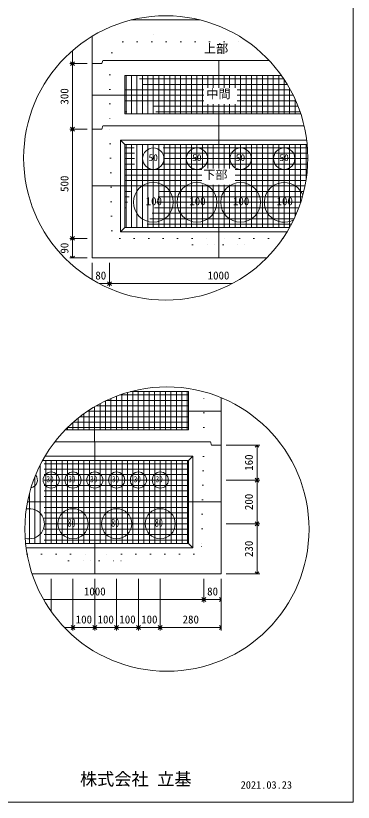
# Model space of a CAD drawing. Units: millimetres, scale not verified. Extents: x -6420 to 6420, y -3033 to 3033.
# Drawn here: x -3826 to -2340, y -2667 to 790 of the extents above; entities that cross this region are included whole.
import ezdxf
from ezdxf.enums import TextEntityAlignment as Align

# ---------------------------------------------------------------- set-up
doc = ezdxf.new("R2010")
doc.units = ezdxf.units.MM
doc.header["$LTSCALE"] = 20
for name, pattern in [('DASHED1', [1.8, 1.2, -0.6]), ('USER2', [50.8, 31.75, -6.35, 6.35, -6.35]), ('USER5', [3.185, 0.01, -3.175])]:
    doc.linetypes.add(name, pattern=pattern)
for name, color, linetype, lineweight in [('0-2_waku', 7, 'Continuous', 18), ('0-3_gaikei', 7, 'Continuous', 18), ('0-4_kakure', 7, 'DASHED1', 5), ('0-5_sunpou', 7, 'Continuous', 5), ('0-7_hole', 7, 'Continuous', 18), ('0-8_uchigawa', 6, 'Continuous', 18), ('0-D_文字１', 7, 'Continuous', 18), ('0-E_コア部分\u3000寸法補助線3', 150, 'USER2', 18), ('0-F_コア部分\u3000寸法補助線2', 150, 'USER2', 18), ('1-0_コア部分\u3000中心補助線', 1, 'Continuous', 18), ('1-1_コア部分\u3000寸法補助線', 7, 'USER2', 5), ('1-2_uchigawa2', 6, 'USER2', 18)]:
    doc.layers.add(name, color=color, linetype=linetype, lineweight=lineweight)
doc.styles.add('ＭＳ ゴシック', font='')
doc.styles.get('ＭＳ ゴシック').set_extended_font_data('MS Gothic')

# ---------------------------------------------------------------- blocks, each defined once
blk = doc.blocks.new('_Open90')
at = {"layer": '0-5_sunpou'}
blk.add_line((0, 0), (-1, 0), dxfattribs=at)
blk.add_lwpolyline([(-0.5, 0.5), (0, 0), (-0.5, -0.5)], dxfattribs=at)

msp = doc.modelspace()

# ---------------------------------------------------------------- linework, layer by layer
at = {"layer": '0-2_waku'}
for p in [(-2340, 3032.65), (-6420, -2667.35), (-6420, -2667.35), (-6420, -2667.35), (-6420, -2667.35)]:
    msp.add_line(p, (-2340, -2667.35), dxfattribs=at)
at = {"layer": '0-3_gaikei'}
for p, q in [((-3316.99, 771.79), (-3244.93, 771.79)), ((-3316.99, 771.79), (-3244.93, 771.79)), ((-3316.99, 771.79), (-3244.93, 771.79)), ((-3014.2, 771.79), (-3316.99, 771.79)), ((-3316.93, 771.79), (-3014.2, 771.79)), ((-3316.93, 771.79), (-3014.2, 771.79)), ((-3489.73, 579.79), (-3489.73, 699.81)), ((-3441.73, 594.19), (-3446.53, 579.79)), ((-2932.11, 594.19), (-3440.91, 594.19)), ((-2710.81, 594.19), (-2932.93, 594.19)), ((-3489.73, 579.79), (-3489.73, -274.61)), ((-3446.53, 579.79), (-3489.73, 579.79)), ((-3446.53, 579.79), (-3489.73, 579.79)), ((-3446.53, 291.79), (-3489.73, 291.79)), ((-3446.53, 291.79), (-3489.73, 291.79)), ((-3441.73, 306.19), (-3446.53, 291.79)), ((-2932.11, 306.19), (-3440.91, 306.19)), ((-2556.52, 306.19), (-2932.93, 306.19)), ((-3489.73, -274.61), (-2721.32, -274.61)), ((-3489.73, -274.61), (-2721.32, -274.61)), ((-3489.73, -274.61), (-2721.32, -274.61)), ((-2920.8, -1366.06), (-2920.8, -888.79)), ((-2968.8, -1082.86), (-2964, -1097.26)), ((-2920.8, -1097.26), (-2964, -1097.26))]:
    msp.add_line(p, q, dxfattribs=at)
for points in [[(-3753.21, -1663.66), (-2920.8, -1663.66), (-2920.8, -1097.26)], [(-3741.02, -1663.66), (-2920.8, -1663.66), (-2920.8, -1097.26)], [(-2968.8, -1082.86), (-3477.6, -1082.86), (-3653.68, -1082.86)]]:
    msp.add_lwpolyline(points, dxfattribs=at)
at = {"layer": '0-4_kakure', "linetype": 'USER5', "lineweight": 18}
for p, q in [((-3220.93, 771.79), (-3220.93, 787.95)), ((-3220.93, 771.79), (-3220.93, 675.79)), ((-3402.51, 627.79), (-3354.51, 675.79)), ((-3354.51, 675.79), (-2804.81, 675.79)), ((-3402.51, 627.79), (-3412.11, 594.19)), ((-3412.11, 594.19), (-3412.11, 306.19)), ((-3402.21, -154.61), (-3412.11, 306.19)), ((-3402.21, -154.61), (-3367.87, -188.21)), ((-3367.87, -188.21), (-2932.11, -188.21)), ((-3047.31, -217.01), (-3076.11, -188.21)), ((-2649.92, -188.21), (-2932.11, -188.21)), ((-2816.91, -217.01), (-2788.11, -188.21)), ((-3047.31, -217.01), (-2951.31, -217.01)), ((-2951.31, -217.01), (-2947.47, -274.61)), ((-2912.91, -217.01), (-2916.75, -274.61)), ((-2912.91, -217.01), (-2816.91, -217.01)), ((-2997.59, -1082.86), (-2997.59, -862.68)), ((-2997.59, -1082.86), (-3007.5, -1543.66)), ((-3007.5, -1543.66), (-3041.83, -1577.26)), ((-3775.24, -1577.26), (-3477.59, -1577.26)), ((-3592.79, -1606.06), (-3621.59, -1577.26)), ((-3041.83, -1577.26), (-3477.59, -1577.26)), ((-3362.39, -1606.06), (-3333.59, -1577.26)), ((-3592.79, -1606.06), (-3496.79, -1606.06)), ((-3496.79, -1606.06), (-3492.95, -1663.66)), ((-3458.39, -1606.06), (-3462.23, -1663.66)), ((-3458.39, -1606.06), (-3362.39, -1606.06))]:
    msp.add_line(p, q, dxfattribs=at)
at = {"layer": '0-5_sunpou', "color": 150, "lineweight": 18}
for p, q in [((-3575.48, 637.28), (-3575.48, 597.07)), ((-3510.85, 579.79), (-3587.96, 579.79)), ((-3531.97, 579.79), (-3587.96, 579.79)), ((-3575.48, 562.51), (-3575.48, 309.07)), ((-3510.85, 291.79), (-3587.96, 291.79)), ((-3510.85, 291.79), (-3587.96, 291.79)), ((-3575.48, 274.51), (-3575.48, -170.93)), ((-3510.85, -188.21), (-3587.96, -188.21)), ((-3531.97, -188.21), (-3587.96, -188.21)), ((-3575.48, -205.49), (-3575.48, -257.33)), ((-3510.85, -274.61), (-3587.96, -274.61)), ((-3489.73, -295.73), (-3489.73, -369.34)), ((-3412.93, -295.73), (-3412.93, -399.81)), ((-3412.93, -295.73), (-3412.93, -399.81)), ((-3458.02, -387.33), (-3430.21, -387.33)), ((-3395.65, -387.33), (-2873.17, -387.33)), ((-2899.68, -1097.26), (-2751.26, -1097.26)), ((-2763.74, -1114.54), (-2763.74, -1233.58)), ((-2899.68, -1250.86), (-2751.26, -1250.86)), ((-2899.68, -1250.86), (-2751.26, -1250.86)), ((-2763.74, -1268.14), (-2763.74, -1425.58)), ((-2899.68, -1442.86), (-2751.26, -1442.86)), ((-2899.68, -1442.86), (-2751.26, -1442.86)), ((-2763.74, -1460.14), (-2763.74, -1646.38)), ((-3669.59, -1684.78), (-3669.59, -1828.51)), ((-3573.59, -1684.78), (-3573.59, -1912.06)), ((-3573.59, -1684.78), (-3573.59, -1912.06)), ((-3477.59, -1684.78), (-3477.59, -1912.06)), ((-3477.59, -1684.78), (-3477.59, -1912.06)), ((-3381.59, -1684.78), (-3381.59, -1912.06)), ((-3381.59, -1684.78), (-3381.59, -1912.06)), ((-3285.59, -1684.78), (-3285.59, -1912.06)), ((-3285.59, -1684.78), (-3285.59, -1912.06)), ((-3189.59, -1684.78), (-3189.59, -1912.06)), ((-3189.59, -1684.78), (-3189.59, -1912.06)), ((-2997.6, -1684.78), (-2997.6, -1788.86)), ((-2997.6, -1684.78), (-2997.6, -1788.86)), ((-2920.8, -1684.78), (-2920.8, -1788.86)), ((-2920.8, -1684.78), (-2920.8, -1912.06)), ((-2899.68, -1663.66), (-2751.26, -1663.66)), ((-3702.89, -1776.38), (-3014.88, -1776.38)), ((-2980.32, -1776.38), (-2938.08, -1776.38)), ((-3610.75, -1899.58), (-3590.87, -1899.58)), ((-3556.31, -1899.58), (-3494.87, -1899.58)), ((-3460.31, -1899.58), (-3398.87, -1899.58)), ((-3364.31, -1899.58), (-3302.87, -1899.58)), ((-3268.31, -1899.58), (-3206.87, -1899.58)), ((-3172.31, -1899.58), (-2938.08, -1899.58))]:
    msp.add_line(p, q, dxfattribs=at)
for centre in [(-3165.59, 165.23), (-3159.98, -1466.39)]:
    msp.add_circle(centre, 625.17, dxfattribs=at)
at = {"layer": '0-7_hole'}
for centre, radius in [((-3220.11, 162.19), 47.04), ((-3028.11, 162.19), 47.04), ((-2836.11, 162.19), 47.04), ((-2644.11, 162.19), 47.04), ((-3220.11, -29.81), 87.36), ((-3028.11, -29.81), 87.36), ((-2836.11, -29.81), 87.36), ((-3669.59, -1250.86), 35.52), ((-3573.59, -1250.86), 35.52), ((-3477.59, -1250.86), 35.52), ((-3381.59, -1250.86), 35.52), ((-3285.59, -1250.86), 35.52), ((-3189.59, -1250.86), 35.52), ((-3573.59, -1442.86), 66.24), ((-3381.59, -1442.86), 66.24), ((-3189.59, -1442.86), 66.24)]:
    msp.add_circle(centre, radius, dxfattribs=at)
for centre, radius, start, end in [((-2644.11, -29.81), 87.36, 20.66629, 298.32089), ((-3765.59, -1250.86), 35.52, 281.59033, 39.2294), ((-3765.59, -1442.86), 66.24, 253.99064, 101.55918)]:
    msp.add_arc(centre, radius, start, end, dxfattribs=at)
at = {"layer": '0-8_uchigawa'}
for p, q in [((-3364.11, 243.79), (-3344.91, 224.59)), ((-3364.11, -159.41), (-3364.11, 243.79)), ((-3344.91, 224.59), (-2932.11, 224.59)), ((-3344.91, -140.21), (-3344.91, 224.59)), ((-2932.11, 224.59), (-2543.25, 224.59)), ((-3364.11, -159.41), (-3344.91, -140.21)), ((-3364.11, -159.41), (-2631.32, -159.41)), ((-3344.91, -140.21), (-2620.12, -140.21)), ((-3064.79, -1529.26), (-3064.79, -1164.46)), ((-3045.59, -1548.46), (-3045.59, -1145.26)), ((-3781.98, -1529.26), (-3064.79, -1529.26)), ((-3779.74, -1548.46), (-3045.59, -1548.46)), ((-3045.59, -1548.46), (-3064.79, -1529.26))]:
    msp.add_line(p, q, dxfattribs=at)
for points in [[(-3364.11, 243.79), (-2932.11, 243.79), (-2545.38, 243.79)], [(-3707.41, -1164.46), (-3477.59, -1164.46), (-3064.79, -1164.46), (-3045.59, -1145.26)], [(-3696.37, -1145.26), (-3477.59, -1145.26), (-3045.59, -1145.26)]]:
    msp.add_lwpolyline(points, dxfattribs=at)
at = {"layer": '0-E_コア部分\u3000寸法補助線3'}
for p, q in [((-3340.11, 358.99), (-3340.11, 526.99)), ((-3292.11, 358.99), (-3292.11, 526.99)), ((-3244.11, 358.99), (-3244.11, 526.99)), ((-3196.11, 358.99), (-3196.11, 526.99)), ((-3148.11, 358.99), (-3148.11, 526.99)), ((-3100.11, 358.99), (-3100.11, 526.99)), ((-3052.11, 358.99), (-3052.11, 526.99)), ((-3004.11, 358.99), (-3004.11, 526.99)), ((-2956.11, 473.96), (-2956.11, 526.99)), ((-2908.11, 473.96), (-2908.11, 526.99)), ((-2860.11, 473.96), (-2860.11, 526.99)), ((-2812.11, 358.99), (-2812.11, 526.99)), ((-2764.11, 358.99), (-2764.11, 526.99)), ((-2716.11, 358.99), (-2716.11, 526.99)), ((-2668.11, 358.99), (-2668.11, 526.99)), ((-2997.44, 464.59), (-3344.91, 464.59)), ((-2616.76, 464.59), (-2850.56, 464.59)), ((-2620.11, 358.99), (-2620.11, 470.66)), ((-2997.44, 416.59), (-3344.91, 416.59)), ((-2593.18, 416.59), (-2850.56, 416.59)), ((-2956.11, 358.99), (-2956.11, 402.09)), ((-2908.11, 358.99), (-2908.11, 402.09)), ((-2860.11, 358.99), (-2860.11, 402.09)), ((-2572.11, 358.99), (-2572.11, 361.75)), ((-2542.04, 210.19), (-3344.91, 210.19)), ((-3340.11, -140.21), (-3340.11, 224.59)), ((-3292.11, -140.21), (-3292.11, 224.59)), ((-3244.11, -140.21), (-3244.11, 224.59)), ((-3196.11, -140.21), (-3196.11, 224.59)), ((-3148.11, -140.21), (-3148.11, 224.59)), ((-3100.11, -140.21), (-3100.11, 224.59)), ((-3052.11, -140.21), (-3052.11, 224.59)), ((-3004.11, 119.56), (-3004.11, 224.59)), ((-2956.11, 119.56), (-2956.11, 224.59)), ((-2908.11, 119.56), (-2908.11, 224.59)), ((-2860.11, 119.56), (-2860.11, 224.59)), ((-2812.11, -140.21), (-2812.11, 224.59)), ((-2764.11, -140.21), (-2764.11, 224.59)), ((-2716.11, -140.21), (-2716.11, 224.59)), ((-2668.11, -140.21), (-2668.11, 224.59)), ((-2620.11, -140.21), (-2620.11, 224.59)), ((-2572.11, -31.28), (-2572.11, 224.59)), ((-2540.43, 162.19), (-3344.91, 162.19)), ((-3006.28, 114.19), (-3344.91, 114.19)), ((-2542.51, 114.19), (-2859.39, 114.19)), ((-3006.28, 66.19), (-3344.91, 66.19)), ((-3004.11, -140.21), (-3004.11, 47.69)), ((-2956.11, -140.21), (-2956.11, 47.69)), ((-2908.11, -140.21), (-2908.11, 47.69)), ((-2860.11, -140.21), (-2860.11, 47.69)), ((-2548.32, 66.19), (-2859.39, 66.19)), ((-2557.96, 18.19), (-3344.91, 18.19)), ((-2571.63, -29.81), (-3344.91, -29.81)), ((-2589.6, -77.81), (-3344.91, -77.81)), ((-2612.3, -125.81), (-3344.91, -125.81)), ((-3310.41, -1030.06), (-3310.41, -862.06)), ((-3262.41, -1030.06), (-3262.41, -862.06)), ((-3214.41, -1030.06), (-3214.41, -862.06)), ((-3166.41, -1030.06), (-3166.41, -862.06)), ((-3118.41, -1030.06), (-3118.41, -862.06)), ((-3070.41, -1030.06), (-3070.41, -862.06)), ((-3406.41, -1030.06), (-3406.41, -891.84)), ((-3358.41, -1030.06), (-3358.41, -873.55)), ((-3065.61, -924.46), (-3471.67, -924.46)), ((-3454.41, -1030.06), (-3454.41, -914.89)), ((-3502.41, -1030.06), (-3502.41, -943.34)), ((-3550.41, -1030.06), (-3550.41, -978.13)), ((-3065.61, -972.46), (-3543.22, -972.46)), ((-3598.41, -1030.06), (-3598.41, -1020.73)), ((-3693.59, -1529.26), (-3693.59, -1164.46)), ((-3645.59, -1529.26), (-3645.59, -1164.46)), ((-3597.59, -1529.26), (-3597.59, -1164.46)), ((-3549.59, -1529.26), (-3549.59, -1164.46)), ((-3501.59, -1529.26), (-3501.59, -1164.46)), ((-3453.59, -1529.26), (-3453.59, -1164.46)), ((-3405.59, -1529.26), (-3405.59, -1164.46)), ((-3357.59, -1529.26), (-3357.59, -1164.46)), ((-3309.59, -1529.26), (-3309.59, -1164.46)), ((-3261.59, -1529.26), (-3261.59, -1164.46)), ((-3213.59, -1529.26), (-3213.59, -1164.46)), ((-3165.59, -1529.26), (-3165.59, -1164.46)), ((-3117.59, -1529.26), (-3117.59, -1164.46)), ((-3069.59, -1529.26), (-3069.59, -1164.46)), ((-3064.79, -1178.86), (-3715.11, -1178.86)), ((-3741.59, -1529.26), (-3741.59, -1237.12)), ((-3064.79, -1226.86), (-3737.45, -1226.86)), ((-3064.79, -1274.86), (-3755.09, -1274.86)), ((-3064.79, -1322.86), (-3768.45, -1322.86)), ((-3064.79, -1370.86), (-3777.81, -1370.86)), ((-3064.79, -1418.86), (-3783.34, -1418.86)), ((-3064.79, -1466.86), (-3785.15, -1466.86)), ((-3064.79, -1514.86), (-3783.27, -1514.86))]:
    msp.add_line(p, q, dxfattribs=at)
at = {"layer": '0-F_コア部分\u3000寸法補助線2'}
for p, q in [((-3316.11, 358.99), (-3316.11, 526.99)), ((-3268.11, 358.99), (-3268.11, 526.99)), ((-3220.11, 358.99), (-3220.11, 526.99)), ((-3172.11, 358.99), (-3172.11, 526.99)), ((-3076.11, 358.99), (-3076.11, 526.99)), ((-2980.11, 473.96), (-2980.11, 526.99)), ((-2884.11, 473.96), (-2884.11, 526.99)), ((-2788.11, 358.99), (-2788.11, 526.99)), ((-2692.11, 358.99), (-2692.11, 526.99)), ((-2630.55, 488.59), (-3344.91, 488.59)), ((-2596.11, 358.99), (-2596.11, 423.17)), ((-2583.23, 392.59), (-3344.91, 392.59)), ((-2980.11, 358.99), (-2980.11, 402.09)), ((-2884.11, 358.99), (-2884.11, 402.09)), ((-3268.11, -140.21), (-3268.11, 224.59)), ((-3220.11, -140.21), (-3220.11, 224.59)), ((-3172.11, -140.21), (-3172.11, 224.59)), ((-3076.11, -140.21), (-3076.11, 224.59)), ((-2980.11, 119.56), (-2980.11, 224.59)), ((-2884.11, 119.56), (-2884.11, 224.59)), ((-2788.11, -140.21), (-2788.11, 224.59)), ((-2692.11, -140.21), (-2692.11, 224.59)), ((-2596.11, -92.7), (-2596.11, 224.59)), ((-2540.78, 186.19), (-3344.91, 186.19)), ((-3006.28, 90.19), (-3344.91, 90.19)), ((-2544.95, 90.19), (-2859.39, 90.19)), ((-2980.11, -140.21), (-2980.11, 47.69)), ((-2884.11, -140.21), (-2884.11, 47.69)), ((-2564.28, -5.81), (-3344.91, -5.81)), ((-2600.33, -101.81), (-3344.91, -101.81)), ((-3238.41, -1030.06), (-3238.41, -862.06)), ((-3142.41, -1030.06), (-3142.41, -862.06)), ((-3334.41, -1030.06), (-3334.41, -866.05)), ((-3430.41, -1030.06), (-3430.41, -902.74)), ((-3065.61, -900.46), (-3425.61, -900.46)), ((-3526.41, -1030.06), (-3526.41, -959.87)), ((-3065.61, -996.46), (-3572.3, -996.46)), ((-3621.59, -1529.26), (-3621.59, -1164.46)), ((-3525.59, -1529.26), (-3525.59, -1164.46)), ((-3429.59, -1529.26), (-3429.59, -1164.46)), ((-3333.59, -1529.26), (-3333.59, -1164.46)), ((-3237.59, -1529.26), (-3237.59, -1164.46)), ((-3141.59, -1529.26), (-3141.59, -1164.46)), ((-3064.79, -1202.86), (-3726.89, -1202.86)), ((-3717.59, -1529.26), (-3717.59, -1183.71)), ((-3765.59, -1529.26), (-3765.59, -1311.24)), ((-3064.79, -1298.86), (-3762.29, -1298.86)), ((-3064.79, -1394.86), (-3781.05, -1394.86)), ((-3064.79, -1490.86), (-3784.67, -1490.86))]:
    msp.add_line(p, q, dxfattribs=at)
at = {"layer": '1-0_コア部分\u3000中心補助線'}
for p, q in [((-2932.11, 473.96), (-2932.11, 594.19)), ((-2997.44, 440.59), (-3489.73, 440.59)), ((-2604.33, 440.59), (-2850.56, 440.59)), ((-2932.11, 306.19), (-2932.11, 402.09)), ((-2932.11, 119.56), (-2932.11, 306.19)), ((-3488.91, 42.19), (-2552.65, 42.19)), ((-2932.11, -274.61), (-2932.11, 47.69)), ((-3478.41, -1082.86), (-3478.41, -928.39)), ((-2922.43, -948.46), (-3510.1, -948.46)), ((-3477.59, -1663.66), (-3477.59, -1082.86)), ((-3773.62, -1346.86), (-2920.79, -1346.86))]:
    msp.add_line(p, q, dxfattribs=at)
at = {"layer": '1-1_コア部分\u3000寸法補助線'}
for p, q in [((-3316.11, 358.99), (-3316.11, 526.99)), ((-3220.11, 358.99), (-3220.11, 526.99)), ((-3124.11, 358.99), (-3124.11, 526.99)), ((-3028.11, 358.99), (-3028.11, 526.99)), ((-2836.11, 358.99), (-2836.11, 526.99)), ((-2740.11, 358.99), (-2740.11, 526.99)), ((-2645.81, 512.59), (-3344.91, 512.59)), ((-2644.11, 358.99), (-2644.11, 510.04)), ((-2574.43, 368.59), (-3344.91, 368.59)), ((-3316.11, -140.21), (-3316.11, 224.59)), ((-3220.11, -140.21), (-3220.11, 224.59)), ((-3124.11, -140.21), (-3124.11, 224.59)), ((-3028.11, -140.21), (-3028.11, 224.59)), ((-2836.11, -140.21), (-2836.11, 224.59)), ((-2740.11, -140.21), (-2740.11, 224.59)), ((-2644.11, -140.21), (-2644.11, 224.59)), ((-2548.11, 67.48), (-2548.11, 224.59)), ((-2541.01, 138.19), (-3344.91, 138.19)), ((-2580.05, -53.81), (-3344.91, -53.81)), ((-3286.41, -1030.06), (-3286.41, -862.06)), ((-3190.41, -1030.06), (-3190.41, -862.06)), ((-3094.41, -1030.06), (-3094.41, -862.06)), ((-3382.41, -1030.06), (-3382.41, -882.13)), ((-3065.61, -876.46), (-3366.91, -876.46)), ((-3574.41, -1030.06), (-3574.41, -998.33)), ((-3065.61, -1020.46), (-3598.14, -1020.46)), ((-3669.59, -1529.26), (-3669.59, -1164.46)), ((-3573.59, -1529.26), (-3573.59, -1164.46)), ((-3381.59, -1529.26), (-3381.59, -1164.46)), ((-3285.59, -1529.26), (-3285.59, -1164.46)), ((-3189.59, -1529.26), (-3189.59, -1164.46)), ((-3093.59, -1529.26), (-3093.59, -1164.46)), ((-3064.79, -1250.86), (-3746.83, -1250.86)), ((-3765.59, -1529.26), (-3765.59, -1311.24)), ((-3064.79, -1442.86), (-3784.71, -1442.86))]:
    msp.add_line(p, q, dxfattribs=at)
at = {"layer": '1-2_uchigawa2'}
for p, q in [((-3344.91, 526.99), (-2932.11, 526.99)), ((-3344.91, 526.99), (-3344.91, 358.99)), ((-2655.73, 526.99), (-2932.11, 526.99)), ((-3344.91, 358.99), (-2932.11, 358.99)), ((-2571.21, 358.99), (-2932.11, 358.99)), ((-3065.61, -862.06), (-3320.05, -862.06)), ((-3065.61, -862.06), (-3065.61, -1030.06)), ((-3607.7, -1030.06), (-3478.41, -1030.06)), ((-3065.61, -1030.06), (-3478.41, -1030.06))]:
    msp.add_line(p, q, dxfattribs=at)

# ---------------------------------------------------------------- block references
at = {"layer": '0-5_sunpou', "xscale": 17.28, "yscale": 17.28}
for p, rotation in [((-3575.48, 579.79), 270), ((-3575.48, 579.79), 90), ((-3575.48, 291.79), 270), ((-3575.48, 291.79), 90), ((-3575.48, -188.21), 270), ((-3575.48, -188.21), 90), ((-3575.48, -274.61), 270), ((-3412.93, -387.33), 180), ((-2763.74, -1097.26), 90), ((-2763.74, -1250.86), 270), ((-2763.74, -1250.86), 90), ((-2763.74, -1442.86), 270), ((-2763.74, -1442.86), 90), ((-2763.74, -1663.66), 270), ((-2997.6, -1776.38), 180), ((-3573.59, -1899.58), 180), ((-3477.59, -1899.58), 180), ((-3381.59, -1899.58), 180), ((-3285.59, -1899.58), 180), ((-3189.59, -1899.58), 180)]:
    msp.add_blockref('_Open90', p, dxfattribs=dict(at, rotation=rotation))
for p in [(-3412.93, -387.33), (-2997.6, -1776.38), (-2920.8, -1776.38), (-3573.59, -1899.58), (-3477.59, -1899.58), (-3381.59, -1899.58), (-3285.59, -1899.58), (-3189.59, -1899.58), (-2920.8, -1899.58)]:
    msp.add_blockref('_Open90', p, dxfattribs=at)

# ---------------------------------------------------------------- texts
at = {"layer": '0-5_sunpou', "style": 'ＭＳ ゴシック'}
for s, p in [('300', (-3583.16, 399.79)), ('500', (-3583.16, 15.79)), ('90', (-3583.16, -255.41)), ('160', (-2771.42, -1210.06)), ('200', (-2771.42, -1382.86)), ('230', (-2771.42, -1589.26))]:
    msp.add_text(s, height=35.19, rotation=90, dxfattribs=at).set_placement(p, align=Align.BOTTOM_LEFT)
for s, p in [('80', (-3475.33, -379.65)), ('1000', (-2980.93, -379.65)), ('1000', (-3525.6, -1768.7)), ('80', (-2983.2, -1768.7)), ('100', (-3561.59, -1891.9)), ('100', (-3465.59, -1891.9)), ('100', (-3369.59, -1891.9)), ('100', (-3273.59, -1891.9)), ('280', (-3091.2, -1891.9))]:
    msp.add_text(s, height=35.19, dxfattribs=at).set_placement(p, align=Align.BOTTOM_LEFT)
at = {"layer": '0-D_文字１', "style": 'ＭＳ ゴシック'}
for s, height, p in [('上部', 39.1, (-2997.19, 614.95)), ('中間', 39.1, (-2986.89, 415.65)), ('50', 29.91, (-3240.84, 142.66)), ('50', 29.91, (-3048.84, 142.66)), ('50', 29.91, (-2856.84, 142.66)), ('50', 29.91, (-2664.84, 142.66)), ('下部', 39.1, (-3000.53, 60.65)), ('100', 35.19, (-3253.66, -53.02)), ('100', 35.19, (-3061.66, -53.02)), ('100', 35.19, (-2869.66, -53.02)), ('100', 35.19, (-2677.66, -53.02)), ('株式会社 立基', 55.43, (-3542.97, -2609.38)), ('2021.03.23', 33.26, (-2835.62, -2617.66))]:
    msp.add_text(s, height=height, dxfattribs=at).set_placement(p, align=Align.BOTTOM_LEFT)
at = {"layer": '0-D_文字１', "style": 'ＭＳ ゴシック', "width": 0.7}
for s, height, p in [('30', 26.92, (-3689.76, -1268.65)), ('30', 26.92, (-3593.76, -1268.65)), ('30', 26.92, (-3497.76, -1268.65)), ('30', 26.92, (-3401.76, -1268.65)), ('30', 26.92, (-3305.76, -1268.65)), ('30', 26.92, (-3209.76, -1268.65)), ('80', 35.19, (-3597.66, -1466.56)), ('80', 35.19, (-3405.66, -1466.56)), ('80', 35.19, (-3213.66, -1466.56))]:
    msp.add_text(s, height=height, dxfattribs=at).set_placement(p, align=Align.BOTTOM_LEFT)

doc.saveas('drawing.dxf')
